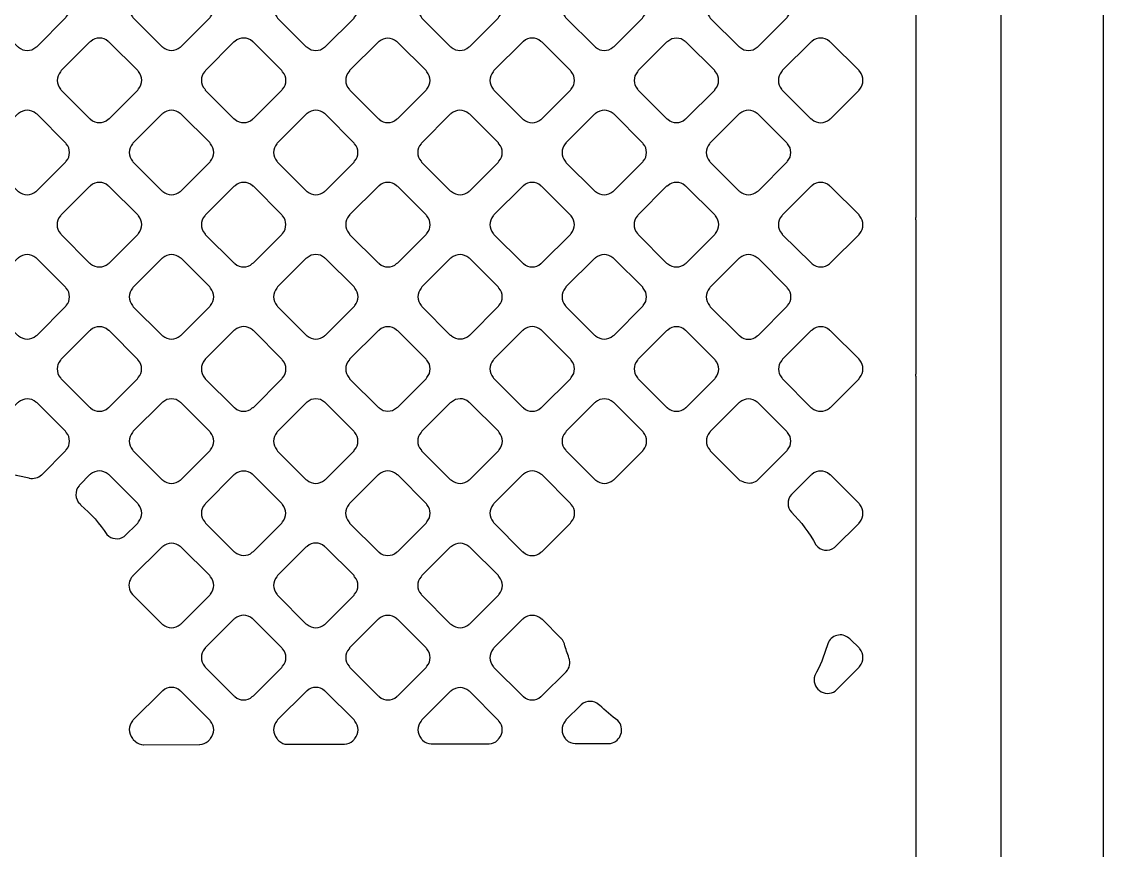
# Model space of a CAD drawing. Extents: x 3811 to 4077, y -444 to -307.
# Drawn here: x 4000.713 to 4002.329, y -393.017 to -391.779 of the extents above; entities that cross this region are included whole.
import ezdxf

# ---------------------------------------------------------------- set-up
doc = ezdxf.new("R2010")
doc.units = 0
doc.layers.add('gbr-dxf', color=7, linetype='Continuous')

msp = doc.modelspace()

# ---------------------------------------------------------------- linework, layer by layer
at = {"layer": 'gbr-dxf'}
for p, q in [((4002.0493, -391.4467), (4002.0493, -392.0719)), ((4002.0493, -392.0751), (4002.0493, -392.3056))]:
    msp.add_line(p, q, dxfattribs=at)
at = {"layer": 'gbr-dxf', "linetype": 'Continuous'}
for points in [[(3999.0372, -383.6498), (4000.6132, -385.2259, -0.008796), (4000.6149, -385.2276, -0.121203), (4002.1464, -387.7621, -0.018451), (4002.1479, -387.7673, -0.064075), (4002.3276, -389.1327, -0.053804), (4002.3289, -389.1489), (4002.3289, -394.6872, -0.007914)], [(4002.1765, -394.6853), (4002.1765, -389.1609, -0.053095), (4002.1752, -389.1448, 0.064692), (4002.0002, -387.8052, 0.121202), (4000.5054, -385.3337, -0.008636), (4000.5038, -385.332), (3998.9322, -383.7604, -0.013659)], [(4002.0493, -392.3088), (4002.0493, -392.8815), (4002.0492, -392.8822, -0.039424), (4002.0493, -392.8825), (4002.0493, -392.8833, -0.048629), (4002.0493, -392.8837), (4002.0493, -394.6029)]]:
    msp.add_lwpolyline(points, format="xyb", dxfattribs=at)
for points in [[(4000.6633, -391.7722, -0.087314), (4000.6643, -391.7737), (4000.7072, -391.8166, -0.083134), (4000.7086, -391.8175, 0.379289), (4000.7345, -391.8175, -0.095506), (4000.7362, -391.8166), (4000.7789, -391.7738, -0.095602), (4000.7799, -391.7722, 0.378858), (4000.7799, -391.7462, -0.090991), (4000.779, -391.7447), (4000.7362, -391.702, -0.097561), (4000.7346, -391.701, 0.379458), (4000.7086, -391.701, -0.096117), (4000.707, -391.702), (4000.6643, -391.7446, -0.096266), (4000.6633, -391.7462, 0.379731)], [(4000.8789, -391.7722, -0.09148), (4000.8799, -391.7738), (4000.9226, -391.8165, -0.086842), (4000.9241, -391.8174, 0.379214), (4000.9501, -391.8174, -0.096625), (4000.9517, -391.8164), (4000.9943, -391.7738, -0.095916), (4000.9953, -391.7722, 0.379731), (4000.9953, -391.7462, -0.087748), (4000.9944, -391.7447), (4000.9517, -391.702, -0.092126), (4000.9501, -391.7011, 0.379731), (4000.9242, -391.7011, -0.09572), (4000.9225, -391.7021), (4000.8799, -391.7446, -0.096332), (4000.879, -391.7463, 0.379289)], [(4001.0944, -391.7722, -0.100032), (4001.0954, -391.7739), (4001.138, -391.8165, -0.096266), (4001.1396, -391.8175, 0.379731), (4001.1656, -391.8175, -0.09572), (4001.1673, -391.8165), (4001.2098, -391.774, -0.096266), (4001.2107, -391.7724, 0.379731), (4001.2107, -391.7464, -0.09572), (4001.2098, -391.7448), (4001.1669, -391.7019, -0.083056), (4001.1655, -391.7011, 0.379731), (4001.1396, -391.7011, -0.09572), (4001.1379, -391.702), (4001.0954, -391.7446, -0.096266), (4001.0944, -391.7462, 0.379731)], [(4001.31, -391.7723, -0.107762), (4001.311, -391.7742), (4001.3533, -391.8164, -0.104018), (4001.3551, -391.8175, 0.379731), (4001.381, -391.8175, -0.09572), (4001.3827, -391.8165), (4001.4253, -391.7739, -0.096266), (4001.4263, -391.7722, 0.379731), (4001.4263, -391.7462, -0.103825), (4001.4253, -391.7445), (4001.383, -391.7022, -0.107794), (4001.3811, -391.7011, 0.379731), (4001.3551, -391.7011, -0.096265), (4001.3535, -391.7021), (4001.3109, -391.7447, -0.095916), (4001.31, -391.7463, 0.379731)], [(4001.5254, -391.7722, -0.087034), (4001.5263, -391.7737), (4001.5693, -391.8166, -0.082159), (4001.5707, -391.8175, 0.379731), (4001.5966, -391.8175, -0.09572), (4001.5983, -391.8165), (4001.6409, -391.7739, -0.096266), (4001.6418, -391.7723, 0.379731), (4001.6418, -391.7463, -0.092139), (4001.6409, -391.7448), (4001.5982, -391.7021, -0.096558), (4001.5966, -391.7011, 0.379731), (4001.5706, -391.7011, -0.09572), (4001.5689, -391.7021), (4001.5264, -391.7446, -0.096266), (4001.5254, -391.7462, 0.379731)], [(4001.7409, -391.7723, -0.09129), (4001.7419, -391.7739), (4001.7846, -391.8166, -0.086956), (4001.7861, -391.8175, 0.379293), (4001.812, -391.8175, -0.095956), (4001.8137, -391.8165), (4001.8564, -391.7738, -0.096214), (4001.8574, -391.7722, 0.379672), (4001.8574, -391.7462, -0.087343), (4001.8565, -391.7447), (4001.8137, -391.702, -0.091703), (4001.8122, -391.7011, 0.379293), (4001.7862, -391.7011, -0.096625), (4001.7846, -391.7021), (4001.7419, -391.7447, -0.096111), (4001.7409, -391.7464, 0.379289)], [(4000.7712, -391.88, -0.087314), (4000.7721, -391.8815), (4000.8149, -391.9243, -0.08348), (4000.8163, -391.9252, 0.379321), (4000.8422, -391.9252, -0.095506), (4000.8439, -391.9243), (4000.8866, -391.8815, -0.095602), (4000.8876, -391.8799, 0.378906), (4000.8876, -391.8539, -0.092061), (4000.8866, -391.8524), (4000.844, -391.8098, -0.095796), (4000.8424, -391.8088, 0.379293), (4000.8164, -391.8088, -0.096625), (4000.8148, -391.8098), (4000.7721, -391.8524, -0.096266), (4000.7712, -391.8541, 0.379731)], [(4000.9867, -391.8799, -0.095134), (4000.9876, -391.8815), (4001.0304, -391.9243, -0.09082), (4001.0319, -391.9252, 0.379245), (4001.0579, -391.9252, -0.09572), (4001.0595, -391.9242), (4001.1021, -391.8817, -0.096266), (4001.103, -391.8801, 0.379731), (4001.103, -391.8541, -0.100032), (4001.102, -391.8524), (4001.0593, -391.8097, -0.087638), (4001.0579, -391.8088, 0.379731), (4001.0319, -391.8088, -0.096265), (4001.0302, -391.8097), (4000.9877, -391.8523, -0.096111), (4000.9867, -391.8539, 0.379321)], [(4001.2023, -391.88, -0.103825), (4001.2033, -391.8818), (4001.2457, -391.9242, -0.099696), (4001.2474, -391.9252, 0.379731), (4001.2733, -391.9252, -0.096265), (4001.275, -391.9242), (4001.3175, -391.8817, -0.095916), (4001.3185, -391.88, 0.379731), (4001.3185, -391.8541, -0.091745), (4001.3175, -391.8525), (4001.2749, -391.8099, -0.096266), (4001.2733, -391.809, 0.379731), (4001.2473, -391.809, -0.09572), (4001.2457, -391.8099), (4001.2032, -391.8524, -0.096266), (4001.2023, -391.854, 0.379731)], [(4001.4176, -391.88, -0.099534), (4001.4186, -391.8817), (4001.4612, -391.9244, -0.095602), (4001.4629, -391.9253, 0.379293), (4001.4888, -391.9253, -0.095956), (4001.4905, -391.9244), (4001.5332, -391.8816, -0.096023), (4001.5342, -391.88, 0.379672), (4001.5342, -391.854, -0.096157), (4001.5332, -391.8524), (4001.4906, -391.8098, -0.099711), (4001.4888, -391.8088, 0.379214), (4001.4629, -391.8088, -0.096625), (4001.4612, -391.8098), (4001.4186, -391.8524, -0.096332), (4001.4176, -391.8541, 0.379289)], [(4001.6332, -391.88, -0.087343), (4001.6342, -391.8815), (4001.677, -391.9243, -0.083056), (4001.6784, -391.9252, 0.379731), (4001.7043, -391.9252, -0.09572), (4001.706, -391.9242), (4001.7486, -391.8816, -0.096266), (4001.7495, -391.88, 0.379731), (4001.7495, -391.854, -0.091558), (4001.7486, -391.8525), (4001.706, -391.8099, -0.095916), (4001.7044, -391.8089, 0.379731), (4001.6784, -391.8089, -0.096265), (4001.6768, -391.8099), (4001.6342, -391.8524, -0.095916), (4001.6332, -391.8541, 0.379731)], [(4001.8486, -391.8801, -0.087314), (4001.8495, -391.8815), (4001.8922, -391.9243, -0.09979), (4001.894, -391.9253, 0.379731), (4001.9199, -391.9253, -0.09572), (4001.9216, -391.9243), (4001.9642, -391.8817, -0.096266), (4001.9652, -391.88, 0.379731), (4001.9652, -391.854, -0.091558), (4001.9642, -391.8525), (4001.9215, -391.8098, -0.095916), (4001.9199, -391.8088, 0.379731), (4001.8939, -391.8088, -0.096265), (4001.8923, -391.8098), (4001.8496, -391.8525, -0.096266), (4001.8486, -391.8541, 0.379731)], [(4000.6633, -391.9879, -0.099825), (4000.6643, -391.9896), (4000.7068, -392.0321, -0.095958), (4000.7085, -392.033, 0.379731), (4000.7344, -392.033, -0.09572), (4000.7361, -392.0321), (4000.7788, -391.9893, -0.096266), (4000.7798, -391.9877, 0.379731), (4000.7798, -391.9617, -0.09572), (4000.7788, -391.9601), (4000.7363, -391.9176, -0.100054), (4000.7346, -391.9166, 0.379731), (4000.7086, -391.9166, -0.096265), (4000.707, -391.9176), (4000.6643, -391.9602, -0.095916), (4000.6633, -391.9619, 0.379731)], [(4000.8789, -391.9877, -0.091745), (4000.8798, -391.9893), (4000.9227, -392.0321, -0.087638), (4000.9241, -392.033, 0.379289), (4000.9501, -392.033, -0.095506), (4000.9517, -392.0321), (4000.9944, -391.9894, -0.095602), (4000.9953, -391.9878, 0.378906), (4000.9953, -391.9618, -0.104185), (4000.9943, -391.96), (4000.9517, -391.9174, -0.091916), (4000.9501, -391.9165, 0.379293), (4000.9242, -391.9165, -0.095956), (4000.9225, -391.9174), (4000.8799, -391.9601, -0.095916), (4000.8789, -391.9617, 0.379731)], [(4001.0945, -391.9877, -0.095154), (4001.0955, -391.9893), (4001.1381, -392.0319, -0.093408), (4001.1396, -392.0329, 0.379506), (4001.1656, -392.0329, -0.095973), (4001.1672, -392.0319), (4001.2098, -391.9894, -0.095916), (4001.2107, -391.9878, 0.379731), (4001.2107, -391.9618, -0.100266), (4001.2097, -391.9601), (4001.1672, -391.9175, -0.087638), (4001.1657, -391.9166, 0.379731), (4001.1397, -391.9166, -0.096265), (4001.1381, -391.9175), (4001.0955, -391.9601, -0.096111), (4001.0945, -391.9618, 0.379289)], [(4001.3099, -391.9878, -0.091685), (4001.3108, -391.9893), (4001.3534, -392.0319, -0.103446), (4001.3552, -392.033, 0.379731), (4001.3812, -392.033, -0.095756), (4001.3828, -392.032), (4001.4253, -391.9895, -0.095628), (4001.4263, -391.9878, 0.379731), (4001.4263, -391.9619, -0.087748), (4001.4254, -391.9604), (4001.3826, -391.9176, -0.091964), (4001.381, -391.9166, 0.379731), (4001.355, -391.9166, -0.096265), (4001.3534, -391.9176), (4001.3109, -391.9601, -0.095916), (4001.3099, -391.9618, 0.379731)], [(4001.5254, -391.9879, -0.099825), (4001.5264, -391.9896), (4001.5689, -392.0321, -0.095958), (4001.5705, -392.033, 0.379731), (4001.5965, -392.033, -0.09572), (4001.5981, -392.0321), (4001.6409, -391.9893, -0.096266), (4001.6418, -391.9877, 0.379731), (4001.6418, -391.9617, -0.09572), (4001.6409, -391.9601), (4001.5984, -391.9176, -0.100054), (4001.5967, -391.9166, 0.379731), (4001.5707, -391.9166, -0.096265), (4001.5691, -391.9176), (4001.5264, -391.9602, -0.095916), (4001.5254, -391.9619, 0.379731)], [(4001.7409, -391.9618, 0.379293), (4001.7409, -391.9877, -0.087314), (4001.7419, -391.9892), (4001.7848, -392.0321, -0.082966), (4001.7862, -392.033, 0.379672), (4001.8121, -392.033, -0.095649), (4001.8138, -392.0321), (4001.8564, -391.9894, -0.095602), (4001.8574, -391.9878, 0.379293), (4001.8574, -391.9618, -0.091745), (4001.8564, -391.9603), (4001.8137, -391.9176, -0.096314), (4001.8121, -391.9166, 0.379672), (4001.7861, -391.9166, -0.096157), (4001.7845, -391.9175), (4001.7419, -391.9601, -0.095796)], [(4000.771, -392.0956, -0.100032), (4000.772, -392.0973), (4000.8146, -392.1399, -0.096266), (4000.8163, -392.1408, 0.379731), (4000.8423, -392.1408, -0.09572), (4000.8439, -392.1399), (4000.8866, -392.0971, -0.096266), (4000.8876, -392.0955, 0.379731), (4000.8876, -392.0695, -0.09572), (4000.8866, -392.0679), (4000.844, -392.0253, -0.09979), (4000.8423, -392.0243, 0.379731), (4000.8163, -392.0243, -0.09572), (4000.8147, -392.0253), (4000.772, -392.0679, -0.096266), (4000.771, -392.0696, 0.379731)], [(4000.9867, -392.0955, -0.091581), (4000.9876, -392.0971), (4001.0303, -392.1398, -0.089908), (4001.0319, -392.1407, 0.379506), (4001.0578, -392.1407, -0.095973), (4001.0594, -392.1397), (4001.102, -392.0971, -0.096266), (4001.103, -392.0955, 0.379332), (4001.103, -392.0695, -0.104256), (4001.102, -392.0677), (4001.0595, -392.0252, -0.092228), (4001.0579, -392.0243, 0.379293), (4001.032, -392.0243, -0.095956), (4001.0303, -392.0253), (4000.9877, -392.0679, -0.096111), (4000.9867, -392.0696, 0.379289)], [(4001.2022, -392.0954, -0.100727), (4001.2032, -392.0971), (4001.2458, -392.1397, -0.096726), (4001.2475, -392.1407, 0.379506), (4001.2734, -392.1407, -0.095973), (4001.2751, -392.1397), (4001.3176, -392.0972, -0.095628), (4001.3186, -392.0956, 0.379731), (4001.3186, -392.0696, -0.096265), (4001.3176, -392.0679), (4001.275, -392.0253, -0.100054), (4001.2733, -392.0243, 0.379731), (4001.2473, -392.0243, -0.095756), (4001.2457, -392.0253), (4001.2032, -392.0678, -0.095488), (4001.2022, -392.0694, 0.379155)], [(4001.4177, -392.0955, -0.097758), (4001.4187, -392.0972), (4001.4613, -392.1398, -0.091364), (4001.4629, -392.1407, 0.379293), (4001.4888, -392.1407, -0.095956), (4001.4905, -392.1397), (4001.533, -392.0971, -0.096332), (4001.534, -392.0955, 0.379289), (4001.534, -392.0696, -0.0827), (4001.5332, -392.0682), (4001.4904, -392.0254, -0.089936), (4001.4888, -392.0244, 0.379506), (4001.4629, -392.0244, -0.096117), (4001.4612, -392.0254), (4001.4187, -392.0679, -0.096227), (4001.4177, -392.0696, 0.379506)], [(4001.6331, -392.0696, 0.379032), (4001.6331, -392.0955, -0.102052), (4001.6341, -392.0973), (4001.6767, -392.1399, -0.097675), (4001.6784, -392.1409, 0.379032), (4001.7043, -392.1408, -0.096011), (4001.706, -392.1399), (4001.7487, -392.0971, -0.096266), (4001.7497, -392.0955, 0.379731), (4001.7497, -392.0695, -0.09572), (4001.7487, -392.0679), (4001.7061, -392.0253, -0.100115), (4001.7044, -392.0243, 0.379672), (4001.6784, -392.0243, -0.096157), (4001.6768, -392.0252), (4001.6341, -392.068, -0.096105)], [(4001.8487, -392.0956, -0.084925), (4001.8496, -392.097), (4001.8925, -392.1398, -0.095602), (4001.8941, -392.1408, 0.379293), (4001.9201, -392.1408, -0.095956), (4001.9217, -392.1398), (4001.9642, -392.0973, -0.096266), (4001.9652, -392.0957, 0.379731), (4001.9652, -392.0697, -0.09572), (4001.9642, -392.068), (4001.9216, -392.0255, -0.099951), (4001.9199, -392.0244, 0.379155), (4001.8939, -392.0244, -0.098137), (4001.8923, -392.0254), (4001.8497, -392.068, -0.098), (4001.8487, -392.0696, 0.379287)], [(4000.6633, -392.2033, -0.09572), (4000.6643, -392.2049), (4000.707, -392.2476, -0.091913), (4000.7086, -392.2485, 0.379731), (4000.7346, -392.2485, -0.09572), (4000.7362, -392.2476), (4000.7788, -392.205, -0.096266), (4000.7798, -392.2033, 0.379731), (4000.7798, -392.1774, -0.082756), (4000.7789, -392.176), (4000.736, -392.133, -0.087516), (4000.7345, -392.1321, 0.379731), (4000.7085, -392.1321, -0.09572), (4000.7069, -392.1331), (4000.6643, -392.1756, -0.096266), (4000.6633, -392.1773, 0.379731)], [(4000.8788, -392.2034, -0.099534), (4000.8798, -392.2051), (4000.9224, -392.2476, -0.095602), (4000.924, -392.2486, 0.379293), (4000.95, -392.2485, -0.095956), (4000.9516, -392.2476), (4000.9943, -392.2048, -0.096314), (4000.9953, -392.2032, 0.379612), (4000.9953, -392.1773, -0.096157), (4000.9943, -392.1756), (4000.9518, -392.1331, -0.099711), (4000.9501, -392.1321, 0.379293), (4000.9242, -392.1321, -0.095956), (4000.9225, -392.1331), (4000.8798, -392.1758, -0.096111), (4000.8789, -392.1774, 0.379321)], [(4001.0944, -392.2032, -0.091558), (4001.0954, -392.2048), (4001.1382, -392.2476, -0.087638), (4001.1397, -392.2485, 0.379289), (4001.1656, -392.2485, -0.095506), (4001.1672, -392.2476), (4001.2099, -392.2049, -0.096128), (4001.2109, -392.2033, 0.379064), (4001.2109, -392.1774, -0.103043), (4001.2099, -392.1756), (4001.1672, -392.1329, -0.092902), (4001.1656, -392.132, 0.379293), (4001.1397, -392.132, -0.095956), (4001.138, -392.133), (4001.0954, -392.1756, -0.095958), (4001.0944, -392.1773, 0.379731)], [(4001.31, -392.2032, -0.099861), (4001.311, -392.2049), (4001.3535, -392.2474, -0.096322), (4001.3552, -392.2484, 0.379494), (4001.3811, -392.2484, -0.095973), (4001.3828, -392.2474), (4001.4253, -392.2049, -0.096266), (4001.4263, -392.2033, 0.379731), (4001.4263, -392.1773, -0.09572), (4001.4253, -392.1756), (4001.3828, -392.1332, -0.09979), (4001.3811, -392.1322, 0.379731), (4001.3551, -392.1322, -0.096225), (4001.3535, -392.1331), (4001.3111, -392.1756, -0.098872), (4001.3101, -392.1773, 0.37926)], [(4001.5254, -392.2033, -0.09572), (4001.5264, -392.2049), (4001.5691, -392.2476, -0.091913), (4001.5707, -392.2485, 0.379731), (4001.5966, -392.2485, -0.09572), (4001.5983, -392.2476), (4001.6409, -392.205, -0.096266), (4001.6418, -392.2033, 0.379731), (4001.6418, -392.1774, -0.082756), (4001.641, -392.176), (4001.598, -392.133, -0.087516), (4001.5966, -392.1321, 0.379731), (4001.5706, -392.1321, -0.09572), (4001.5689, -392.1331), (4001.5264, -392.1756, -0.096266), (4001.5254, -392.1773, 0.379731)], [(4001.7409, -392.2034, -0.100266), (4001.7419, -392.2051), (4001.7845, -392.2477, -0.095916), (4001.7862, -392.2487, 0.379731), (4001.8122, -392.2487, -0.095756), (4001.8138, -392.2477), (4001.8565, -392.205, -0.095628), (4001.8575, -392.2033, 0.379731), (4001.8575, -392.1774, -0.095756), (4001.8565, -392.1757), (4001.8139, -392.1331, -0.099696), (4001.8122, -392.1321, 0.379731), (4001.7862, -392.1321, -0.096265), (4001.7846, -392.1331), (4001.7419, -392.1758, -0.095916), (4001.7409, -392.1774, 0.379731)], [(4000.7711, -392.3111, -0.095506), (4000.7721, -392.3127), (4000.8148, -392.3553, -0.09116), (4000.8163, -392.3563, 0.379293), (4000.8423, -392.3562, -0.095956), (4000.8439, -392.3553), (4000.8865, -392.3127, -0.096214), (4000.8875, -392.311, 0.379672), (4000.8875, -392.2851, -0.083163), (4000.8866, -392.2837), (4000.8438, -392.2408, -0.087175), (4000.8423, -392.2399, 0.379214), (4000.8163, -392.2399, -0.096625), (4000.8147, -392.2409), (4000.7721, -392.2835, -0.095916), (4000.7712, -392.2851, 0.379289)], [(4000.9866, -392.3111, -0.103834), (4000.9876, -392.3128), (4001.0301, -392.3553, -0.09979), (4001.0318, -392.3563, 0.379731), (4001.0578, -392.3563, -0.09572), (4001.0594, -392.3554), (4001.1021, -392.3127, -0.095628), (4001.103, -392.3111, 0.379731), (4001.103, -392.2851, -0.107999), (4001.102, -392.2833), (4001.0595, -392.2408, -0.095916), (4001.0579, -392.2398, 0.379731), (4001.0319, -392.2398, -0.096265), (4001.0302, -392.2408), (4000.9876, -392.2834, -0.095916), (4000.9866, -392.2851, 0.379731)], [(4001.2022, -392.311, -0.095866), (4001.2032, -392.3126), (4001.2458, -392.3553, -0.09197), (4001.2474, -392.3562, 0.379293), (4001.2733, -392.3562, -0.09572), (4001.275, -392.3552), (4001.3176, -392.3126, -0.096332), (4001.3186, -392.311, 0.379289), (4001.3186, -392.285, -0.101658), (4001.3176, -392.2833), (4001.2752, -392.2409, -0.103324), (4001.2734, -392.2399, 0.379293), (4001.2474, -392.2399, -0.09834), (4001.2458, -392.2409), (4001.2032, -392.2834, -0.096121), (4001.2023, -392.2851, 0.379289)], [(4001.4177, -392.3109, -0.091381), (4001.4186, -392.3125), (4001.4615, -392.3553, -0.089695), (4001.463, -392.3563, 0.379506), (4001.4889, -392.3563, -0.093776), (4001.4905, -392.3553), (4001.5332, -392.3127, -0.095628), (4001.5342, -392.311, 0.379731), (4001.5342, -392.2851, -0.087748), (4001.5332, -392.2836), (4001.4904, -392.2408, -0.091964), (4001.4889, -392.2398, 0.379731), (4001.4629, -392.2398, -0.096265), (4001.4612, -392.2408), (4001.4187, -392.2833, -0.098537), (4001.4177, -392.285, 0.37932)], [(4001.6332, -392.3111, -0.095865), (4001.6342, -392.3127), (4001.6769, -392.3554, -0.091437), (4001.6785, -392.3564, 0.379731), (4001.7045, -392.3564, -0.096265), (4001.7061, -392.3554), (4001.7487, -392.3128, -0.095916), (4001.7497, -392.3112, 0.379731), (4001.7497, -392.2852, -0.083172), (4001.7488, -392.2838), (4001.7059, -392.2409, -0.087516), (4001.7044, -392.2399, 0.379731), (4001.6784, -392.2399, -0.096225), (4001.6768, -392.2409), (4001.6342, -392.2835, -0.096558), (4001.6332, -392.2851, 0.379731)], [(4001.8488, -392.3112, -0.100032), (4001.8498, -392.3129), (4001.8922, -392.3554, -0.095916), (4001.8939, -392.3564, 0.379731), (4001.9199, -392.3564, -0.096265), (4001.9215, -392.3554), (4001.9642, -392.3127, -0.096266), (4001.9652, -392.311, 0.379731), (4001.9652, -392.2851, -0.09572), (4001.9642, -392.2834), (4001.9217, -392.2409, -0.100054), (4001.92, -392.2399, 0.379731), (4001.8941, -392.2399, -0.096265), (4001.8924, -392.2409), (4001.8497, -392.2836, -0.096266), (4001.8488, -392.2852, 0.379731)], [(4000.6633, -392.4189, -0.087343), (4000.6642, -392.4204), (4000.6963, -392.4524, -0.068326), (4000.6968, -392.4528, 0.112284), (4000.7048, -392.4566, -0.057397), (4000.7053, -392.4568, -0.023818), (4000.7241, -392.4609, -0.066497), (4000.7247, -392.461, 0.251709), (4000.743, -392.4562), (4000.7431, -392.4561), (4000.7788, -392.4204, -0.096214), (4000.7798, -392.4187, 0.379672), (4000.7798, -392.3928, -0.092162), (4000.7788, -392.3912), (4000.7362, -392.3486, -0.095796), (4000.7346, -392.3476, 0.379293), (4000.7086, -392.3477, -0.096625), (4000.707, -392.3486), (4000.6643, -392.3913, -0.095916), (4000.6633, -392.393, 0.379731)], [(4000.8789, -392.4188, -0.095756), (4000.8798, -392.4204), (4000.9226, -392.4631, -0.091265), (4000.9241, -392.4641, 0.379731), (4000.9501, -392.4641, -0.09572), (4000.9517, -392.4631), (4000.9943, -392.4205, -0.096266), (4000.9953, -392.4189, 0.379731), (4000.9953, -392.3929, -0.083522), (4000.9944, -392.3915), (4000.9515, -392.3486, -0.087638), (4000.95, -392.3476, 0.379731), (4000.924, -392.3476, -0.096265), (4000.9224, -392.3486), (4000.8798, -392.3912, -0.095916), (4000.8789, -392.3928, 0.379731)], [(4001.0944, -392.4189, -0.103506), (4001.0954, -392.4206), (4001.1378, -392.4631, -0.099711), (4001.1395, -392.4641, 0.379293), (4001.1655, -392.464, -0.095956), (4001.1671, -392.4631), (4001.2098, -392.4204, -0.096214), (4001.2107, -392.4188, 0.379672), (4001.2108, -392.3928, -0.107598), (4001.2097, -392.391), (4001.1673, -392.3486, -0.095602), (4001.1657, -392.3476, 0.379293), (4001.1397, -392.3476, -0.096458), (4001.1381, -392.3486), (4001.0954, -392.3913, -0.096627), (4001.0944, -392.3929, 0.379289)], [(4001.3099, -392.4188, -0.083235), (4001.3108, -392.4202), (4001.3536, -392.463, -0.095916), (4001.3552, -392.464, 0.379289), (4001.3812, -392.464, -0.095506), (4001.3828, -392.463), (4001.4255, -392.4204, -0.096266), (4001.4264, -392.4187, 0.37907), (4001.4265, -392.3928, -0.095506), (4001.4255, -392.3912), (4001.3828, -392.3485, -0.099933), (4001.3811, -392.3475, 0.379293), (4001.3552, -392.3476, -0.097885), (4001.3535, -392.3485), (4001.3109, -392.3912, -0.095916), (4001.3099, -392.3928, 0.379731)], [(4001.5255, -392.4188, -0.093418), (4001.5265, -392.4203), (4001.5693, -392.4632, -0.086961), (4001.5708, -392.4641, 0.379475), (4001.5968, -392.4641, -0.095956), (4001.5984, -392.4631), (4001.641, -392.4205, -0.096266), (4001.642, -392.4189, 0.379731), (4001.642, -392.3929, -0.08798), (4001.6411, -392.3914), (4001.5982, -392.3486, -0.091855), (4001.5967, -392.3476, 0.379731), (4001.5707, -392.3476, -0.096265), (4001.5691, -392.3486), (4001.5265, -392.3911, -0.098209), (4001.5256, -392.3928, 0.379155)], [(4001.741, -392.3929, 0.379293), (4001.7411, -392.4189, -0.095956), (4001.742, -392.4205), (4001.7861, -392.4646, -0.011849), (4001.7949, -392.4678, 0.254351), (4001.8135, -392.4634), (4001.8564, -392.4205, -0.096266), (4001.8574, -392.4189, 0.379731), (4001.8574, -392.3929, -0.082756), (4001.8565, -392.3915), (4001.8137, -392.3487, -0.087978), (4001.8122, -392.3478, 0.379289), (4001.7863, -392.3477, -0.095866), (4001.7846, -392.3487), (4001.742, -392.3913, -0.095895)], [(4000.7991, -392.4727, 0.405368), (4000.8004, -392.4997, -0.09615), (4000.8018, -392.5017, -0.072326), (4000.8406, -392.5454, 0.36152), (4000.8665, -392.5483), (4000.8866, -392.5282, -0.095602), (4000.8876, -392.5266, 0.379293), (4000.8876, -392.5006, -0.09253), (4000.8866, -392.499), (4000.8439, -392.4563, -0.096558), (4000.8423, -392.4554, 0.379731), (4000.8163, -392.4554, -0.09572), (4000.8147, -392.4563), (4000.8004, -392.4706, -0.097548)], [(4000.9867, -392.5266, -0.100032), (4000.9877, -392.5283), (4001.0302, -392.5708, -0.096214), (4001.0318, -392.5717, 0.379672), (4001.0578, -392.5718, -0.095612), (4001.0594, -392.5708), (4001.102, -392.5282, -0.095935), (4001.1029, -392.5266, 0.379287), (4001.1029, -392.5007, -0.095612), (4001.102, -392.499), (4001.0592, -392.4563, -0.082483), (4001.0578, -392.4554, 0.379293), (4001.0319, -392.4554, -0.096458), (4001.0302, -392.4564), (4000.9877, -392.499, -0.096558), (4000.9867, -392.5006, 0.379731)], [(4001.2021, -392.5265, -0.107999), (4001.2032, -392.5284), (4001.2456, -392.5708, -0.104018), (4001.2474, -392.5718, 0.379731), (4001.2733, -392.5718, -0.09572), (4001.275, -392.5709), (4001.3176, -392.5282, -0.096266), (4001.3186, -392.5266, 0.379731), (4001.3186, -392.5006, -0.103612), (4001.3176, -392.4988), (4001.2752, -392.4564, -0.107548), (4001.2733, -392.4554, 0.379731), (4001.2473, -392.4554, -0.09572), (4001.2457, -392.4564), (4001.2031, -392.4989, -0.095916), (4001.2021, -392.5006, 0.379731)], [(4001.4177, -392.5266, -0.087549), (4001.4186, -392.5281), (4001.4616, -392.571, -0.083134), (4001.463, -392.5719, 0.379289), (4001.4889, -392.5719, -0.095506), (4001.4906, -392.5709), (4001.5333, -392.5282, -0.096128), (4001.5343, -392.5265, 0.379155), (4001.5343, -392.5006, -0.091952), (4001.5334, -392.4991), (4001.4906, -392.4563, -0.096036), (4001.4889, -392.4553, 0.378814), (4001.463, -392.4553, -0.097885), (4001.4614, -392.4563), (4001.4187, -392.499, -0.095916), (4001.4177, -392.5006, 0.379731)], [(4001.8632, -392.5121, -0.075387), (4001.8997, -392.5609, 0.406745), (4001.9276, -392.5649), (4001.9642, -392.5283, -0.095602), (4001.9652, -392.5267, 0.379293), (4001.9652, -392.5007, -0.087748), (4001.9643, -392.4992), (4001.9214, -392.4564, -0.091913), (4001.9199, -392.4555, 0.379731), (4001.8939, -392.4555, -0.09572), (4001.8923, -392.4565), (4001.8637, -392.4851, -0.042648), (4001.8632, -392.4857, 0.379463)], [(4000.8757, -392.6123, 0.317075), (4000.8789, -392.6351), (4000.9225, -392.6787, -0.087638), (4000.924, -392.6796, 0.379731), (4000.95, -392.6796, -0.096265), (4000.9516, -392.6786), (4000.9943, -392.6359, -0.096266), (4000.9953, -392.6342, 0.379731), (4000.9953, -392.6083, -0.08798), (4000.9944, -392.6068), (4000.9517, -392.5641, -0.092126), (4000.9501, -392.5632, 0.379731), (4000.9242, -392.5632, -0.096248), (4000.9225, -392.5641), (4000.8789, -392.6077), (4000.8787, -392.608), (4000.8785, -392.6082, 0.062851)], [(4001.0944, -392.6342, -0.099645), (4001.0954, -392.636), (4001.138, -392.6786, -0.097139), (4001.1397, -392.6796, 0.379075), (4001.1656, -392.6796, -0.09572), (4001.1673, -392.6786), (4001.2098, -392.6361, -0.096266), (4001.2107, -392.6344, 0.379731), (4001.2107, -392.6085, -0.09572), (4001.2098, -392.6068), (4001.1669, -392.564, -0.083559), (4001.1655, -392.5631, 0.379703), (4001.1396, -392.5631, -0.095612), (4001.138, -392.5641), (4001.0954, -392.6067, -0.095585), (4001.0944, -392.6083, 0.379196)], [(4001.3099, -392.6344, -0.096265), (4001.3109, -392.6361), (4001.3534, -392.6786, -0.107548), (4001.3552, -392.6796, 0.379731), (4001.3812, -392.6796, -0.09572), (4001.3828, -392.6787), (4001.4255, -392.636, -0.095916), (4001.4264, -392.6344, 0.379731), (4001.4264, -392.6084, -0.100266), (4001.4254, -392.6067), (4001.3829, -392.5642, -0.104018), (4001.3811, -392.5632, 0.379731), (4001.3552, -392.5632, -0.096225), (4001.3535, -392.5642), (4001.3109, -392.6068, -0.095916), (4001.3099, -392.6085, 0.379731)], [(4000.9866, -392.7421, -0.095756), (4000.9875, -392.7437), (4001.0303, -392.7865, -0.091205), (4001.0318, -392.7874, 0.379293), (4001.0578, -392.7874, -0.096119), (4001.0594, -392.7864), (4001.1021, -392.7438, -0.095819), (4001.103, -392.7421, 0.379289), (4001.1031, -392.7162, -0.099643), (4001.1021, -392.7145), (4001.0593, -392.6717, -0.08752), (4001.0578, -392.6708, 0.379293), (4001.0319, -392.6708, -0.096625), (4001.0302, -392.6718), (4000.9876, -392.7145, -0.096214), (4000.9866, -392.7161, 0.379672)], [(4001.2023, -392.7421, -0.103621), (4001.2033, -392.7439), (4001.2458, -392.7864, -0.09979), (4001.2475, -392.7874, 0.379731), (4001.2735, -392.7874, -0.09572), (4001.2751, -392.7864), (4001.3176, -392.7439, -0.096266), (4001.3186, -392.7422, 0.379731), (4001.3186, -392.7163, -0.092139), (4001.3176, -392.7147), (4001.2749, -392.672, -0.096227), (4001.2733, -392.671, 0.379731), (4001.2473, -392.671, -0.096265), (4001.2457, -392.672), (4001.2032, -392.7145, -0.095916), (4001.2023, -392.7161, 0.379731)], [(4001.4177, -392.7423, -0.095756), (4001.4187, -392.7439), (4001.4612, -392.7864, -0.095958), (4001.4628, -392.7874, 0.379731), (4001.4888, -392.7874, -0.09572), (4001.4905, -392.7864), (4001.5267, -392.7502), (4001.5267, -392.7502, 0.277105), (4001.531, -392.73), (4001.5309, -392.7298, -0.026879), (4001.5242, -392.7091, -0.04255), (4001.5241, -392.7088, 0.114777), (4001.5196, -392.7009, -0.042072), (4001.5194, -392.7007), (4001.4908, -392.672, -0.103868), (4001.489, -392.671, 0.379731), (4001.463, -392.671, -0.096265), (4001.4614, -392.672), (4001.4187, -392.7147, -0.095916), (4001.4177, -392.7163, 0.379731)], [(4001.898, -392.7561, 0.70737), (4001.9287, -392.7792), (4001.9642, -392.7437, -0.096266), (4001.9652, -392.7421, 0.379731), (4001.9652, -392.7161, -0.087748), (4001.9643, -392.7146), (4001.9516, -392.7019, -0.059992), (4001.9491, -392.7002, 0.538338), (4001.9177, -392.7086, -0.062128), (4001.9164, -392.7114, -0.059762)], [(4000.8788, -392.8498, -0.087248), (4000.8798, -392.8513), (4000.8832, -392.8547, 0.167033), (4000.8953, -392.8593, -0.041565), (4000.8957, -392.8593), (4000.9791, -392.8591), (4000.9792, -392.8591, 0.175922), (4000.9919, -392.854), (4000.9944, -392.8515, -0.093211), (4000.9953, -392.8499, 0.378386), (4000.9953, -392.824, -0.09369), (4000.9944, -392.8224), (4000.9516, -392.7796, -0.095796), (4000.95, -392.7787, 0.379293), (4000.924, -392.7787, -0.09572), (4000.9224, -392.7796), (4000.8798, -392.8222, -0.096111), (4000.8789, -392.8238, 0.379321)], [(4001.0944, -392.8499, -0.095612), (4001.0954, -392.8515), (4001.0974, -392.8536, 0.176735), (4001.1101, -392.8587, -0.053455), (4001.1106, -392.8587), (4001.1952, -392.8585, -0.037397), (4001.1955, -392.8585, 0.176878), (4001.2082, -392.8533), (4001.2099, -392.8516, -0.096266), (4001.2109, -392.85, 0.379731), (4001.2109, -392.824, -0.100032), (4001.2099, -392.8223), (4001.1672, -392.7796, -0.087515), (4001.1657, -392.7786, 0.379731), (4001.1397, -392.7786, -0.096265), (4001.1381, -392.7796), (4001.0954, -392.8223, -0.095916), (4001.0944, -392.8239, 0.379731)], [(4001.3101, -392.8499, -0.103506), (4001.3111, -392.8517), (4001.3118, -392.8524, -0.055913), (4001.3122, -392.8527, 0.180721), (4001.3252, -392.858, -0.063089), (4001.3258, -392.8581), (4001.4111, -392.8579, -0.048029), (4001.4115, -392.8578, 0.176878), (4001.4242, -392.8527), (4001.4253, -392.8516, -0.096266), (4001.4263, -392.8499, 0.379731), (4001.4263, -392.824, -0.091558), (4001.4253, -392.8224), (4001.3828, -392.7798, -0.095916), (4001.3811, -392.7789, 0.379731), (4001.3551, -392.7789, -0.096265), (4001.3535, -392.7798), (4001.3111, -392.8223, -0.096111), (4001.3101, -392.8239, 0.379321)], [(4001.5254, -392.8499, -0.095612), (4001.5263, -392.8516), (4001.5264, -392.8517, -0.069456), (4001.527, -392.8521, 0.18167), (4001.54, -392.8575, -0.054905), (4001.5405, -392.8575), (4001.5931, -392.8574, 0.590814), (4001.6039, -392.8233, -0.04414), (4001.5766, -392.8002, -0.054807), (4001.5757, -392.7996, 0.379169), (4001.5493, -392.7996, -0.041954), (4001.5486, -392.8001), (4001.5264, -392.8223, -0.096214), (4001.5254, -392.824, 0.379672)]]:
    msp.add_lwpolyline(points, format="xyb", close=True, dxfattribs=at)
at = {"layer": 'gbr-dxf'}
for centre in [(4002.0239, -392.0735), (4002.0239, -392.3072)]:
    msp.add_arc(centre, 0.0254, 356.4279, 3.5721, dxfattribs=at)

doc.saveas('drawing.dxf')
